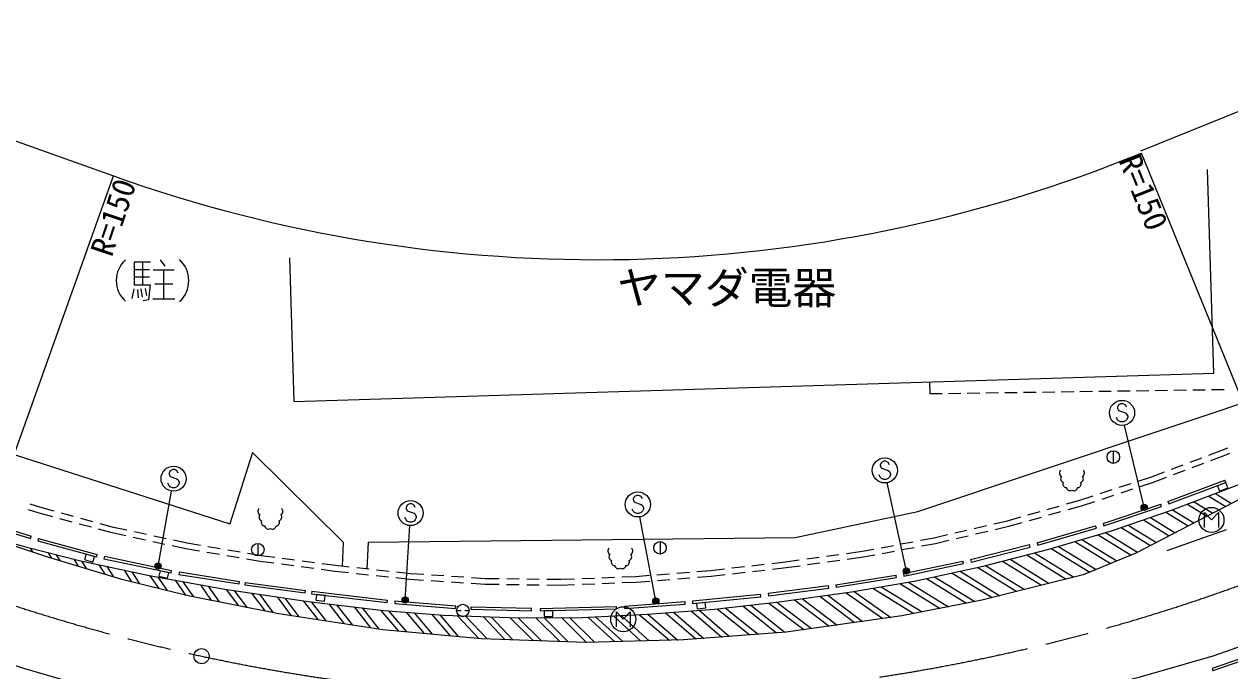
# Model space of a CAD drawing. Units: millimetres at full size, sheet at 1:1000; details may follow other scales. Extents: x 40000 to 680000, y 20000 to 380000.
# Drawn here: x 256563 to 352777, y 252598 to 304203 of the extents above; entities that cross this region are included whole.
import ezdxf
from ezdxf.enums import TextEntityAlignment as Align

# ---------------------------------------------------------------- set-up
doc = ezdxf.new("R2010")
doc.units = ezdxf.units.MM
doc.header["$LTSCALE"] = 1000
doc.header["$PDMODE"] = 32
doc.header["$PDSIZE"] = 500
doc.linetypes.add('CHAIN', pattern=[18.5, 12, -1.5, 3.5, -1.5])
for name, color, linetype, lineweight in [('M-BGD', 7, 'Continuous', 13), ('M-BGD-EXST', 7, 'Continuous', 13), ('M-BMK', 2, 'CHAIN', 13), ('M-BMK-SRVR', 3, 'Continuous', 13), ('M-STR-HTXT', 7, 'Continuous', 13), ('M-STR-STRC', 7, 'Continuous', 13)]:
    doc.layers.add(name, color=color, linetype=linetype, lineweight=lineweight)
doc.layers.add('M-BMK-HTXT', color=7, linetype='Continuous')
doc.styles.add('ＭＳ ゴシック', font='')
doc.styles.get('ＭＳ ゴシック').set_extended_font_data('MS Gothic')

msp = doc.modelspace()

# ---------------------------------------------------------------- linework, layer by layer
at = {"layer": 'M-BGD'}
for p, q in [((351501, 276361), (351000, 292606)), ((266660, 285208), (265348, 285208)), ((265348, 285208), (265348, 283413)), ((266004, 285208), (266004, 283413)), ((267406, 285388), (267783, 284896)), ((278109, 274096), (277755, 285560)), ((265348, 284634), (266578, 284634)), ((265348, 284028), (266570, 284028)), ((266865, 284601), (268545, 284601)), ((267693, 284601), (267693, 282290)), ((265316, 283077), (265160, 282315)), ((265348, 283413), (266619, 283413)), ((265603, 283036), (265652, 282356)), ((265865, 283077), (265996, 282429)), ((266217, 283118), (266332, 282536)), ((266619, 283413), (266480, 282192)), ((266988, 283487), (268422, 283487)), ((266480, 282192), (266062, 282118)), ((266840, 282290), (268594, 282290)), ((278109, 274096), (351501, 276361)), ((328798, 275660), (328827, 274718)), ((328827, 274718), (329813, 274732)), ((330313, 274740), (331313, 274754)), ((331813, 274761), (332813, 274775)), ((333313, 274783), (334313, 274797)), ((334813, 274804), (335812, 274818)), ((336312, 274826), (337312, 274840)), ((337812, 274847), (338812, 274861)), ((339312, 274869), (340312, 274883)), ((340812, 274890), (341812, 274904)), ((342312, 274912), (343312, 274926)), ((343812, 274933), (344812, 274947)), ((345311, 274955), (346311, 274969)), ((346811, 274976), (347811, 274990)), ((348311, 274998), (349311, 275012)), ((349811, 275019), (350811, 275034)), ((351311, 275041), (352311, 275055)), ((352585, 270366), (352117, 270178)), ((343472, 270157), (343472, 269157)), ((350521, 269578), (349586, 269225)), ((352117, 270178), (351083, 269789)), ((352283, 269749), (351243, 269358)), ((352755, 269939), (352283, 269749)), ((347527, 268450), (346493, 268061)), ((349024, 269014), (348088, 268661)), ((349184, 268582), (348248, 268230)), ((350681, 269146), (349745, 268794)), ((344875, 267531), (343925, 267219)), ((346493, 268061), (345445, 267717)), ((346646, 267627), (345589, 267280)), ((347686, 268019), (346646, 267627)), ((347835, 266113), (352374, 267828)), ((347906, 265926), (352445, 267641)), ((352445, 267641), (352374, 267828)), ((341834, 266534), (340786, 266191)), ((343354, 267033), (342404, 266721)), ((343498, 266596), (342548, 266284)), ((345018, 267094), (344068, 266782)), ((257896, 265629), (257033, 265895)), ((258963, 265338), (257896, 265629)), ((339141, 265726), (338179, 265454)), ((340786, 266191), (339719, 265889)), ((340920, 265751), (339843, 265447)), ((341977, 266097), (340920, 265751)), ((342654, 264349), (347257, 265899)), ((342718, 264159), (347321, 265709)), ((347321, 265709), (347257, 265899)), ((347835, 266113), (347906, 265926)), ((252435, 264602), (257060, 263154)), ((252495, 264793), (257120, 263345)), ((257767, 265187), (256901, 265454)), ((258844, 264894), (257767, 265187)), ((260388, 264474), (259423, 264736)), ((260507, 264918), (259542, 265181)), ((262051, 264498), (261086, 264761)), ((336062, 264856), (334995, 264554)), ((337602, 265291), (336639, 265019)), ((337726, 264848), (336764, 264576)), ((339266, 265283), (338304, 265011)), ((261932, 264054), (260967, 264316)), ((263588, 263603), (262511, 263896)), ((263697, 264050), (262630, 264341)), ((264771, 263818), (263697, 264050)), ((266335, 263481), (265358, 263692)), ((331798, 263805), (330824, 263577)), ((333355, 264170), (332382, 263942)), ((333460, 263722), (332487, 263494)), ((334995, 264554), (333940, 264307)), ((335110, 264109), (334045, 263859)), ((336187, 264413), (335110, 264109)), ((337403, 262818), (342066, 264182)), ((337459, 262626), (342122, 263990)), ((342122, 263990), (342066, 264182)), ((342654, 264349), (342718, 264159)), ((257060, 263154), (257120, 263345)), ((257699, 263173), (257646, 262980)), ((257646, 262980), (262335, 261695)), ((257699, 263173), (262387, 261888)), ((264673, 263369), (263588, 263603)), ((266237, 263031), (265260, 263242)), ((267801, 262694), (266824, 262905)), ((267899, 263143), (266922, 263354)), ((269560, 262785), (268486, 263017)), ((270641, 262602), (269560, 262785)), ((275212, 262770), (275212, 261770)), ((307305, 262916), (307305, 261916)), ((327506, 262879), (326523, 262695)), ((329185, 263193), (328096, 262990)), ((329279, 262743), (328180, 262537)), ((330240, 263441), (329185, 263193)), ((330345, 262993), (329279, 262743)), ((331903, 263358), (330929, 263130)), ((332087, 261478), (336789, 262674)), ((336839, 262481), (336789, 262674)), ((337403, 262818), (337459, 262626)), ((262335, 261695), (262387, 261888)), ((262964, 261746), (262923, 261551)), ((262964, 261746), (268329, 260612)), ((269473, 262333), (268388, 262567)), ((270563, 262149), (269473, 262333)), ((272141, 261883), (271155, 262049)), ((272219, 262336), (271233, 262502)), ((273719, 261616), (272733, 261783)), ((273796, 262070), (272810, 262236)), ((275469, 261787), (274388, 261970)), ((276562, 261641), (275469, 261787)), ((321583, 261855), (320592, 261719)), ((323272, 262087), (322178, 261937)), ((324361, 262291), (323272, 262087)), ((324445, 261838), (323345, 261633)), ((325933, 262585), (324950, 262401)), ((326017, 262133), (325035, 261949)), ((327590, 262427), (326607, 262243)), ((332137, 261285), (336839, 262481)), ((262923, 261551), (268288, 260417)), ((275400, 261332), (274310, 261516)), ((276500, 261186), (275400, 261332)), ((278086, 260974), (277095, 261106)), ((278148, 261430), (277157, 261562)), ((279672, 260762), (278681, 260895)), ((279734, 261218), (278742, 261350)), ((281421, 260993), (280328, 261139)), ((282504, 260876), (281421, 260993)), ((284095, 260704), (283101, 260811)), ((314036, 260894), (313042, 260780)), ((315625, 261076), (314632, 260962)), ((317319, 261269), (316222, 261144)), ((317376, 260813), (316272, 260687)), ((318413, 261420), (317319, 261269)), ((318478, 260964), (317376, 260813)), ((319998, 261637), (319007, 261501)), ((320064, 261182), (319073, 261046)), ((321649, 261400), (320658, 261264)), ((323345, 261633), (322243, 261481)), ((326723, 260358), (331480, 261351)), ((326764, 260162), (331521, 261156)), ((331521, 261156), (331480, 261351)), ((332087, 261478), (332137, 261285)), ((268288, 260417), (268329, 260612)), ((268952, 260498), (268921, 260300)), ((268921, 260300), (273712, 259534)), ((268952, 260498), (273743, 259732)), ((281366, 260536), (280266, 260683)), ((282456, 260418), (281366, 260536)), ((284047, 260246), (283053, 260354)), ((285638, 260074), (284644, 260182)), ((285685, 260532), (284691, 260639)), ((287325, 259892), (286234, 260010)), ((287365, 260350), (286282, 260467)), ((288437, 259818), (287325, 259892)), ((288466, 260277), (287365, 260350)), ((290033, 259711), (289036, 259778)), ((290063, 260170), (289065, 260237)), ((291659, 260064), (290661, 260131)), ((293359, 259951), (292258, 260024)), ((294471, 259937), (293359, 259951)), ((296071, 259917), (295071, 259930)), ((297670, 259897), (296670, 259910)), ((299382, 259876), (298270, 259890)), ((300474, 259919), (299382, 259876)), ((302073, 259982), (301074, 259943)), ((303672, 260046), (302672, 260006)), ((305363, 260113), (304271, 260069)), ((306462, 260200), (305363, 260113)), ((308057, 260326), (307060, 260247)), ((308093, 259867), (307096, 259788)), ((309652, 260452), (308655, 260373)), ((309688, 259993), (308691, 259915)), ((311349, 260586), (310250, 260499)), ((311393, 260128), (310286, 260041)), ((312446, 260712), (311349, 260586)), ((312497, 260255), (311393, 260128)), ((314087, 260436), (313093, 260323)), ((315676, 260618), (314683, 260505)), ((321338, 259474), (326131, 260242)), ((321370, 259277), (326162, 260045)), ((326162, 260045), (326131, 260242)), ((326723, 260358), (326764, 260162)), ((273712, 259534), (273743, 259732)), ((274206, 259653), (274179, 259455)), ((274179, 259455), (278986, 258815)), ((274206, 259653), (279012, 259013)), ((278986, 258815), (279012, 259013)), ((279512, 258951), (279489, 258752)), ((279512, 258951), (285549, 258249)), ((291630, 259605), (290632, 259671)), ((293341, 259491), (292229, 259565)), ((294465, 259477), (293341, 259491)), ((296065, 259457), (295065, 259470)), ((297664, 259437), (296665, 259450)), ((299388, 259416), (298264, 259430)), ((300491, 259459), (299388, 259416)), ((302090, 259523), (301090, 259483)), ((303688, 259586), (302689, 259546)), ((305390, 259653), (304288, 259610)), ((306498, 259741), (305390, 259653)), ((315936, 258791), (320751, 259398)), ((315961, 258593), (320776, 259200)), ((320776, 259200), (320751, 259398)), ((321338, 259474), (321370, 259277)), ((279489, 258752), (285526, 258051)), ((285526, 258051), (285549, 258249)), ((286152, 258185), (286136, 257986)), ((286136, 257986), (290985, 257587)), ((286152, 258185), (291001, 257786)), ((304459, 257770), (309299, 258124)), ((304473, 257571), (309314, 257925)), ((309314, 257925), (309299, 258124)), ((309886, 258177), (315333, 258718)), ((309886, 258177), (309906, 257978)), ((309906, 257978), (315353, 258519)), ((315353, 258519), (315333, 258718)), ((315936, 258791), (315961, 258593)), ((290985, 257587), (291001, 257786)), ((292206, 257720), (292201, 257520)), ((292201, 257520), (297037, 257395)), ((292206, 257720), (297042, 257595)), ((297037, 257395), (297042, 257595)), ((297746, 257588), (303831, 257743)), ((297746, 257588), (297751, 257388)), ((297751, 257388), (303836, 257543)), ((303836, 257543), (303831, 257743)), ((304459, 257770), (304473, 257571)), ((351352, 252799), (351416, 252609))]:
    msp.add_line(p, q, dxfattribs=at)
for points in [[(283935, 260718), (284049, 262866), (318096, 263251), (327887, 265319), (357404, 275193), (366691, 278831)], [(238462, 272336), (239431, 275113), (272987, 264335)], [(281963, 260930), (282041, 262829), (274790, 270017), (272987, 264335)], [(356059, 254444), (355137, 254085), (351352, 252799)], [(356131, 254258), (355206, 253897), (351416, 252609)]]:
    msp.add_lwpolyline(points, dxfattribs=at)
for points in [[(351786, 267356), (351950, 266941), (352613, 267203), (352449, 267618)], [(261502, 261898), (261377, 261473), (262049, 261275), (262174, 261700)], [(267410, 260576), (267323, 260151), (268014, 260008), (268102, 260434)], [(279901, 258680), (279853, 258232), (280539, 258159), (280586, 258606)], [(310228, 257987), (310278, 257544), (310956, 257620), (310907, 258063)], [(298065, 257380), (298069, 256939), (298765, 256946), (298761, 257386)]]:
    msp.add_lwpolyline(points, close=True, dxfattribs=at)
for centre in [(343472, 269657), (275212, 262270), (307305, 262416)]:
    msp.add_circle(centre, 500, dxfattribs=at)
for centre, radius, start, end in [((266142, 283741), 2228, 131.69789, 228.01917), ((267419, 283733), 2282, 312.86378, 47.4164), ((339493, 268394), 316, 132.94543, 238.47576), ((340863, 268394), 316, 301.52424, 47.05457), ((339613, 267938), 341, 146.7295, 246.66898), ((339723, 267500), 275, 152.96914, 271.04163), ((340633, 267500), 275, 268.95837, 27.03086), ((340743, 267938), 341, 293.33102, 33.2705), ((340015, 267265), 290, 187.79699, 304.27803), ((340343, 267260), 287, 234.92625, 352.99873), ((275528, 265333), 316, 132.94543, 238.47576), ((276898, 265333), 316, 301.52424, 47.05457), ((275648, 264877), 341, 146.7295, 246.66898), ((276778, 264877), 341, 293.33102, 33.2705), ((275758, 264439), 275, 152.96914, 271.04163), ((276050, 264203), 290, 187.79699, 304.27803), ((276378, 264199), 287, 234.92625, 352.99873), ((276668, 264439), 275, 268.95837, 27.03086), ((303453, 262171), 316, 132.94543, 238.47576), ((303573, 261715), 341, 146.7295, 246.66898), ((304703, 261715), 341, 293.33102, 33.2705), ((304823, 262171), 316, 301.52424, 47.05457), ((303683, 261277), 275, 152.96914, 271.04163), ((303975, 261042), 290, 187.79699, 304.27803), ((304303, 261037), 287, 234.92625, 352.99873), ((304593, 261277), 275, 268.95837, 27.03086)]:
    msp.add_arc(centre, radius, start, end, dxfattribs=at)
at = {"layer": 'M-BGD-EXST'}
for p, q in [((350757, 264045), (350757, 265245)), ((350757, 265245), (351307, 264645)), ((351307, 264645), (351857, 265245)), ((351857, 265245), (351857, 264045)), ((291075, 257411), (291425, 257411)), ((291725, 257411), (292075, 257411)), ((303819, 256119), (303819, 257319)), ((303819, 257319), (304369, 256719)), ((304369, 256719), (304919, 257319)), ((304919, 257319), (304919, 256119))]:
    msp.add_line(p, q, dxfattribs=at)
for centre, radius in [((351307, 264645), 1000), ((291575, 257411), 500), ((304369, 256719), 1000)]:
    msp.add_circle(centre, radius, dxfattribs=at)
at = {"layer": 'M-BMK'}
msp.add_arc((302319, 400406), 150000, 250.37169, 292.17065, dxfattribs=at)
at = {"layer": 'M-BMK-SRVR'}
msp.add_circle((270724, 253771), 600, dxfattribs=at)
at = {"layer": 'M-STR-HTXT'}
for p, q in [((426525, 327008), (345657, 294054)), ((234889, 302359), (263689, 292088)), ((358924, 261496), (345716, 293908)), ((251932, 259122), (263689, 292088)), ((345937, 265648), (344373, 272185)), ((326968, 260560), (325443, 267593)), ((267255, 260964), (268330, 266946)), ((306969, 258172), (305695, 264877)), ((286969, 258252), (287349, 264204))]:
    msp.add_line(p, q, dxfattribs=at)
for centre, radius in [((345937, 265648), 150), ((345937, 265648), 120), ((345937, 265648), 90), ((345937, 265648), 60), ((345937, 265648), 30), ((345937, 265648), 20), ((267255, 260964), 150), ((267255, 260964), 120), ((267255, 260964), 90), ((267255, 260964), 60), ((267255, 260964), 30), ((267255, 260964), 20), ((326968, 260560), 150), ((326968, 260560), 120), ((326968, 260560), 90), ((326968, 260560), 60), ((326968, 260560), 30), ((326968, 260560), 20), ((286969, 258252), 150), ((286969, 258252), 120), ((286969, 258252), 90), ((286969, 258252), 60), ((286969, 258252), 30), ((286969, 258252), 20), ((306969, 258172), 150), ((306969, 258172), 120), ((306969, 258172), 90), ((306969, 258172), 60), ((306969, 258172), 30), ((306969, 258172), 20)]:
    msp.add_circle(centre, radius, dxfattribs=at)
msp.add_arc((302319, 400406), 115000, 250.37169, 292.17065, dxfattribs=at)
for p in [(345937, 265648), (267255, 260964), (326968, 260560), (286969, 258252), (306969, 258172)]:
    msp.add_point(p, dxfattribs=at)
at = {"layer": 'M-STR-STRC'}
for p, q in [((343900, 273820), (343809, 273638)), ((343809, 273638), (343809, 273547)), ((343809, 273547), (343900, 273366)), ((344082, 273911), (343900, 273820)), ((343900, 273366), (344446, 273184)), ((344264, 273911), (344082, 273911)), ((344446, 273820), (344264, 273911)), ((344537, 273638), (344446, 273820)), ((343809, 272638), (343719, 272820)), ((343900, 272547), (343809, 272638)), ((344082, 272456), (343900, 272547)), ((344264, 272456), (344082, 272456)), ((344446, 272547), (344264, 272456)), ((344446, 273184), (344537, 273093)), ((344537, 272638), (344446, 272547)), ((344537, 273093), (344628, 272911)), ((344628, 272820), (344537, 272638)), ((344628, 272911), (344628, 272820)), ((268217, 268567), (268126, 268386)), ((268399, 268658), (268217, 268567)), ((268580, 268658), (268399, 268658)), ((268762, 268567), (268580, 268658)), ((268853, 268386), (268762, 268567)), ((324971, 269228), (324880, 269046)), ((324880, 269046), (324880, 268955)), ((324880, 268955), (324971, 268773)), ((325153, 269318), (324971, 269228)), ((324971, 268773), (325516, 268591)), ((325335, 269318), (325153, 269318)), ((325516, 269228), (325335, 269318)), ((325607, 269046), (325516, 269228)), ((325516, 268591), (325607, 268500)), ((325607, 268500), (325698, 268318)), ((268126, 267386), (268035, 267567)), ((268126, 268386), (268126, 268295)), ((268126, 268295), (268217, 268113)), ((268217, 268113), (268762, 267931)), ((268762, 267931), (268853, 267840)), ((268853, 267840), (268944, 267658)), ((268944, 267567), (268853, 267386)), ((268944, 267658), (268944, 267567)), ((324880, 268046), (324789, 268228)), ((324971, 267955), (324880, 268046)), ((325153, 267864), (324971, 267955)), ((325335, 267864), (325153, 267864)), ((325516, 267955), (325335, 267864)), ((325607, 268046), (325516, 267955)), ((325698, 268228), (325607, 268046)), ((325698, 268318), (325698, 268228)), ((268217, 267295), (268126, 267386)), ((268399, 267204), (268217, 267295)), ((268580, 267204), (268399, 267204)), ((268762, 267295), (268580, 267204)), ((268853, 267386), (268762, 267295)), ((305445, 266603), (305263, 266512)), ((305627, 266603), (305445, 266603)), ((305808, 266512), (305627, 266603)), ((351094, 266549), (352441, 265722)), ((351624, 266752), (352906, 265965)), ((287129, 265825), (287039, 265643)), ((287039, 265643), (287039, 265552)), ((287039, 265552), (287129, 265371)), ((287311, 265916), (287129, 265825)), ((287493, 265916), (287311, 265916)), ((287675, 265825), (287493, 265916)), ((287766, 265643), (287675, 265825)), ((305263, 266512), (305172, 266330)), ((305172, 266330), (305172, 266239)), ((305172, 266239), (305263, 266057)), ((305263, 266057), (305808, 265876)), ((305899, 266330), (305808, 266512)), ((305808, 265876), (305899, 265785)), ((305899, 265785), (305990, 265603)), ((305990, 265603), (305990, 265512)), ((349387, 265895), (350942, 264941)), ((349917, 266098), (351407, 265184)), ((287039, 264643), (286948, 264825)), ((287129, 264552), (287039, 264643)), ((287129, 265371), (287675, 265189)), ((287675, 265189), (287766, 265098)), ((287766, 264643), (287675, 264552)), ((287766, 265098), (287857, 264916)), ((287857, 264825), (287766, 264643)), ((287857, 264916), (287857, 264825)), ((305172, 265330), (305081, 265512)), ((305263, 265239), (305172, 265330)), ((305445, 265148), (305263, 265239)), ((305627, 265148), (305445, 265148)), ((305808, 265239), (305627, 265148)), ((305899, 265330), (305808, 265239)), ((305990, 265512), (305899, 265330)), ((345882, 264644), (347943, 263379)), ((346434, 264833), (348408, 263622)), ((347662, 265253), (349442, 264160)), ((348210, 265445), (349908, 264403)), ((287311, 264462), (287129, 264552)), ((287493, 264462), (287311, 264462)), ((287675, 264552), (287493, 264462)), ((342851, 263630), (345409, 262060)), ((344102, 264036), (346443, 262598)), ((344655, 264225), (346909, 262841)), ((352474, 263843), (347754, 262170)), ((340394, 262909), (343252, 261155)), ((340976, 263080), (343766, 261367)), ((342269, 263460), (344909, 261839)), ((257035, 262397), (257235, 262088)), ((258458, 262036), (258742, 261595)), ((259098, 261874), (259407, 261394)), ((336578, 261849), (339724, 259918)), ((337182, 262006), (340336, 260070)), ((338519, 262359), (341595, 260470)), ((339100, 262530), (342109, 260683)), ((260520, 261514), (260885, 260947)), ((261154, 261361), (261551, 260745)), ((262536, 261062), (263029, 260298)), ((263158, 260928), (263694, 260097)), ((332662, 260850), (335780, 258936)), ((333287, 260995), (336392, 259089)), ((334630, 261343), (337752, 259427)), ((335235, 261500), (338364, 259579)), ((264541, 260629), (265137, 259705)), ((265163, 260495), (265773, 259548)), ((266596, 260188), (267303, 259173)), ((267222, 260076), (267965, 259010)), ((268614, 259827), (269436, 258649)), ((328568, 259960), (331763, 257999)), ((329203, 260098), (332414, 258127)), ((330615, 260405), (333807, 258445)), ((331250, 260543), (334419, 258598)), ((269241, 259716), (270082, 258510)), ((270633, 259467), (271498, 258226)), ((271260, 259355), (272136, 258098)), ((272692, 259103), (273665, 257791)), ((273321, 259010), (274323, 257659)), ((322151, 258832), (325074, 256767)), ((322796, 258928), (325726, 256858)), ((324288, 259185), (327568, 257172)), ((324960, 259300), (328219, 257300)), ((326453, 259557), (329665, 257585)), ((327125, 259673), (330316, 257714)), ((274720, 258802), (275785, 257366)), ((275350, 258709), (276443, 257234)), ((276748, 258501), (277865, 256996)), ((277378, 258408), (278496, 256900)), ((278818, 258195), (280018, 256669)), ((279460, 258106), (280669, 256570)), ((280865, 257938), (282114, 256350)), ((281496, 257863), (282764, 256252)), ((315980, 258013), (318776, 255887)), ((316629, 258085), (319404, 255975)), ((318035, 258272), (320799, 256170)), ((318666, 258358), (321427, 256258)), ((320067, 258549), (322823, 256453)), ((320697, 258634), (323451, 256541)), ((282901, 257695), (284209, 256032)), ((283533, 257620), (284859, 255933)), ((284996, 257445), (286424, 255770)), ((285640, 257383), (287066, 255712)), ((287050, 257271), (288491, 255581)), ((287684, 257221), (289133, 255523)), ((289094, 257109), (290559, 255392)), ((289729, 257059), (291200, 255334)), ((291155, 256998), (292851, 255183)), ((291791, 256976), (293500, 255147)), ((293204, 256928), (294916, 255097)), ((293840, 256907), (295554, 255074)), ((302168, 256915), (304337, 254944)), ((303581, 256982), (305782, 254981)), ((304216, 257012), (306432, 254998)), ((305674, 257082), (308064, 255041)), ((306330, 257114), (308736, 255059)), ((307739, 257225), (310174, 255146)), ((308374, 257275), (310810, 255194)), ((309784, 257386), (312225, 255301)), ((310418, 257436), (312861, 255349)), ((311867, 257557), (314473, 255471)), ((312499, 257627), (315131, 255521)), ((313905, 257783), (316593, 255632)), ((314538, 257853), (317251, 255681)), ((295312, 256858), (297173, 255017)), ((295974, 256835), (297836, 254993)), ((297389, 256842), (299311, 254940)), ((298025, 256846), (299975, 254917)), ((299440, 256853), (301446, 254868)), ((300076, 256857), (302069, 254884)), ((301532, 256884), (303686, 254927))]:
    msp.add_line(p, q, dxfattribs=at)
for points in [[(200890, 272395), (212589, 268241), (229766, 262125), (243822, 257124), (249639, 255061), (256581, 252794), (262460, 251097), (268770, 249574), (275034, 248299), (280926, 247361), (286947, 246634), (293719, 246128), (300176, 245888), (306599, 245938), (312908, 246284), (319476, 246907), (324837, 247560), (331040, 248665), (337807, 250143), (345608, 252111), (351450, 253793), (355924, 255375), (359978, 257009)], [(365223, 272200), (362273, 270832), (353063, 266046), (345277, 261991), (341065, 260252), (332972, 258237), (326596, 256980), (317360, 255690), (309169, 255070), (301390, 254866), (293072, 255163), (285182, 255884), (276892, 257144), (269657, 258595), (264359, 259896), (258465, 261679), (252772, 263570)], [(252772, 263570), (256777, 262462), (260945, 261406), (266536, 260198), (272573, 259121), (279223, 258134), (285262, 257413), (290017, 257036), (295982, 256835), (301063, 256862), (306298, 257112), (311642, 257532), (316809, 258105), (322586, 258892), (327707, 259773), (333085, 260942), (338332, 262304), (343320, 263768), (348125, 265412), (354062, 267686), (360440, 270249), (365223, 272200)]]:
    msp.add_lwpolyline(points, dxfattribs=at)
for centre in [(344173, 273184), (325244, 268591), (268489, 267931), (305536, 265876), (287402, 265189)]:
    msp.add_circle(centre, 1000, dxfattribs=at)

# ---------------------------------------------------------------- texts
at = {"layer": 'M-BMK-HTXT', "style": 'ＭＳ ゴシック'}
msp.add_text('ヤマダ電器', height=2566, dxfattribs=at).set_placement((312626, 281119), align=Align.BOTTOM_CENTER)
at = {"layer": 'M-STR-HTXT', "style": 'ＭＳ ゴシック'}
for rotation, p in [(291.983, (343365, 293130)), (71.47, (264073, 285368))]:
    msp.add_text('R=150', height=1833, rotation=rotation, dxfattribs=at).set_placement(p, align=Align.BOTTOM_LEFT)

doc.saveas('drawing.dxf')
